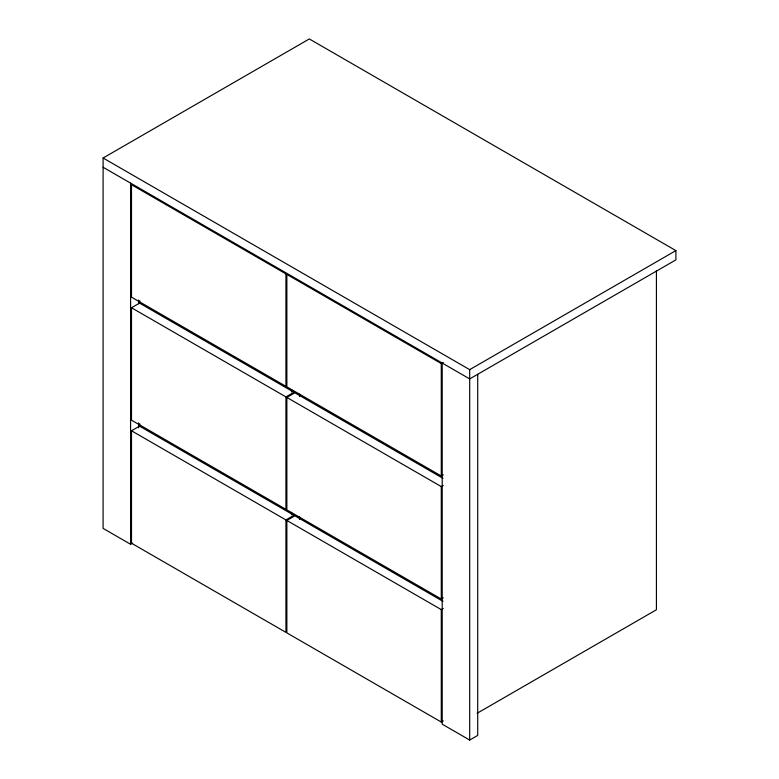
<?xml version="1.0" encoding="UTF-8"?>
<svg xmlns="http://www.w3.org/2000/svg" width="779" height="779" viewBox="0 0 779 779"><rect width="100%" height="100%" fill="white"/><g stroke="black" fill="none" stroke-linecap="round" stroke-linejoin="round"><path stroke-width="1.17" d="M132.596 543.119L130.59 544.268L103.101 528.396L103.101 158.001L309.312 38.95L675.899 250.604L675.899 259.865L469.688 378.915L103.101 167.261M131.505 307.754L139.529 303.119L293.956 392.275L285.942 396.91L131.505 307.754L131.505 420.193L285.942 509.349L285.942 396.91M131.505 430.777L139.529 426.142L293.956 515.299L285.942 519.934L131.505 430.777L131.505 543.216L285.942 632.373L285.942 519.934M443.29 597.883L441.284 599.032L286.857 509.875L286.857 397.436L294.871 392.811L442.998 478.325M443.29 474.859L441.284 476.008L286.857 386.851L286.857 274.412L441.284 363.569L443.29 362.41M103.101 158.001L469.688 369.655L675.899 250.604M443.29 720.906L441.284 722.055L286.857 632.899L286.857 520.46L294.871 515.834L442.998 601.349M286.857 397.436L441.284 486.593L443.29 485.434M286.857 520.46L441.284 609.616L443.29 608.457M477.108 713.282L656.424 609.753L656.424 270.508M442.199 363.043L442.199 724.178L469.688 740.05L477.712 735.425L477.712 374.28M469.688 369.655L469.688 740.05M441.284 363.569L441.284 476.008M441.284 486.593L441.284 599.032M441.284 609.616L441.284 722.055M299.574 394.135L299.574 396.569M299.574 516.954L299.574 519.379M291.55 389.51L291.55 391.944M291.55 512.319L291.55 514.753M139.762 300.752L139.762 303.109M139.762 423.776L139.762 426.132M138.613 300.1L138.613 303.752M138.613 422.909L138.613 427.778M130.59 183.133L130.59 544.268M285.942 273.887L131.505 184.72L131.505 297.169L285.942 386.326L285.942 273.887"/></g></svg>
